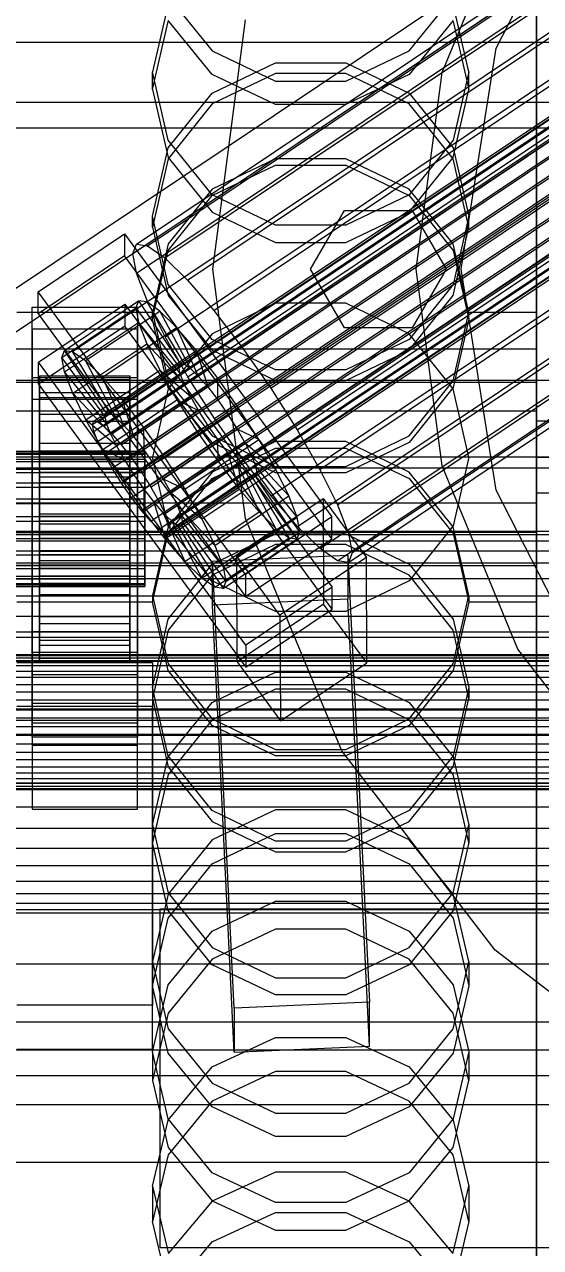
# Model space of a CAD drawing. Header units: millimetres. Extents: x -1970 to 34302, y -65268 to 6837.
# Drawn here: x 132 to 200.5, y -34380 to -34217.5 of the extents above; entities that cross this region are included whole.
import ezdxf

# ---------------------------------------------------------------- set-up
doc = ezdxf.new("R2010")
doc.units = ezdxf.units.MM
for name, color, linetype, lineweight in [('COTAS_O', 1, 'Continuous', 0), ('frontal_briquetadora', 7, 'Continuous', 0), ('frontal_C01', 7, 'Continuous', 0), ('frontal_C02', 7, 'Continuous', 0), ('frontal_mezcladora', 7, 'Continuous', 0), ('frontal_tolva', 7, 'Continuous', 0)]:
    doc.layers.add(name, color=color, linetype=linetype, lineweight=lineweight)
doc.dimstyles.new('R19_100', dxfattribs={"dimtxt": 250, "dimasz": 150, "dimexe": 150, "dimexo": 80, "dimgap": 100, "dimtad": 1, "dimtih": 1, "dimtoh": 1, "dimdsep": 46, "dimcen": 0.09, "dimadec": 0, "dimazin": 0, "dimtfac": 1, "dimtdec": 4, "dimtofl": 0, "dimtmove": 0, "dimatfit": 3, "dimfxl": 1, "dimtolj": 1, "dimtzin": 0, "dimarcsym": 0})

# ---------------------------------------------------------------- blocks, each defined once
blk = doc.blocks.new('*D35')
at = {"layer": 'COTAS_O', "color": 0, "lineweight": -2, "transparency": 16777216}
for p, q in [((-1725, -34320), (-1725, -33550)), ((1725, -34320), (1725, -33550)), ((-1575, -33700), (1575, -33700))]:
    blk.add_line(p, q, dxfattribs=at)
at = {"layer": 'COTAS_O', "color": 0, "transparency": 16777216}
for points in [[(-1575, -33675), (-1575, -33725), (-1725, -33700)], [(1575, -33675), (1575, -33725), (1725, -33700)]]:
    blk.add_solid(points, dxfattribs=at)
at = {"layer": 'Defpoints', "color": 0, "transparency": 16777216}
for p in [(1725, -33700), (-1725, -34400), (1725, -34400)]:
    blk.add_point(p, dxfattribs=at)
blk = doc.blocks.new('*D38')
at = {"layer": 'COTAS_O', "color": 0, "lineweight": -2, "transparency": 16777216}
for p, q in [((-570, -33700), (200, -33700)), ((50, -34750), (50, -33850)), ((-570, -34900), (200, -34900))]:
    blk.add_line(p, q, dxfattribs=at)
at = {"layer": 'COTAS_O', "color": 0, "transparency": 16777216}
for points in [[(25, -33850), (75, -33850), (50, -33700)], [(25, -34750), (75, -34750), (50, -34900)]]:
    blk.add_solid(points, dxfattribs=at)
at = {"layer": 'Defpoints', "color": 0, "transparency": 16777216}
for p in [(-650, -33700), (50, -33700), (-650, -34900)]:
    blk.add_point(p, dxfattribs=at)
blk = doc.blocks.new('*D39')
at = {"layer": 'COTAS_O', "color": 0, "lineweight": -2, "transparency": 16777216}
for p, q in [((-650, -34820), (-650, -34050)), ((650, -34820), (650, -34050)), ((-500, -34200), (500, -34200))]:
    blk.add_line(p, q, dxfattribs=at)
at = {"layer": 'COTAS_O', "color": 0, "transparency": 16777216}
for points in [[(-500, -34175), (-500, -34225), (-650, -34200)], [(500, -34175), (500, -34225), (650, -34200)]]:
    blk.add_solid(points, dxfattribs=at)
at = {"layer": 'Defpoints', "color": 0, "transparency": 16777216}
for p in [(650, -34200), (-650, -34900), (650, -34900)]:
    blk.add_point(p, dxfattribs=at)

msp = doc.modelspace()

# ---------------------------------------------------------------- linework, layer by layer
at = {"layer": 'frontal_briquetadora'}
for p, q in [((200, -34275), (200, -34100)), ((200, -34218.511), (200, -34201.85)), ((200, -34218.531), (200, -34201.878)), ((200, -34220.832), (200, -34206.057)), ((200, -34206.897), (200, -34224.036)), ((200, -34206.92), (200, -34224.051)), ((200, -34209.523), (200, -34224.875)), ((151.08, -34213.765), (156.906, -34220.995)), ((183.094, -34220.995), (188.92, -34213.765)), ((200, -34230.777), (200, -34213.121)), ((200, -34230.795), (200, -34213.146)), ((151.08, -34214.781), (149, -34223.801)), ((191, -34223.801), (188.92, -34214.78)), ((200, -34214.989), (200, -34234.699)), ((200, -34235.317), (200, -34215.602)), ((149, -34226.151), (151.08, -34217.117)), ((156.907, -34224.156), (151.08, -34216.967)), ((188.92, -34216.967), (183.093, -34224.156)), ((188.92, -34217.117), (191, -34226.151)), ((200, -34235.935), (200, -34216.216)), ((200, -34233.313), (200, -34216.919)), ((200, -34220.449), (200, -34217.873)), ((200, -34217.873), (200, -34222.139)), ((200, -34236.554), (200, -34218.511)), ((200, -34236.567), (200, -34218.531)), ((200, -34229.476), (200, -34220.449)), ((156.906, -34220.995), (165.326, -34225.019)), ((174.674, -34225.019), (183.094, -34220.995)), ((200, -34237.688), (200, -34220.832)), ((200, -34222.139), (200, -34232.599)), ((151.08, -34232.849), (149, -34223.801)), ((149, -34226.151), (149, -34223.801)), ((156.906, -34226.61), (165.326, -34222.584)), ((165.327, -34224.011), (156.907, -34228.052)), ((165.326, -34222.584), (174.674, -34222.584)), ((174.673, -34224.011), (165.327, -34224.011)), ((183.093, -34228.052), (174.673, -34224.011)), ((174.674, -34222.584), (183.094, -34226.61)), ((191, -34223.801), (188.92, -34232.849)), ((191, -34226.151), (191, -34223.801)), ((200, -34224.036), (200, -34242.423)), ((200, -34224.051), (200, -34242.431)), ((165.327, -34228.146), (156.907, -34224.156)), ((165.326, -34225.019), (174.674, -34225.019)), ((183.093, -34224.156), (174.673, -34228.146)), ((200, -34224.875), (200, -34242.153)), ((149, -34226.151), (151.08, -34235.184)), ((151.08, -34233.872), (156.906, -34226.61)), ((183.094, -34226.61), (188.92, -34233.872)), ((188.92, -34235.184), (191, -34226.151)), ((156.907, -34228.052), (151.08, -34235.335)), ((174.673, -34228.146), (165.327, -34228.146)), ((188.92, -34235.335), (183.093, -34228.052)), ((200, -34243.579), (200, -34229.476)), ((200, -34233.425), (200, -34230)), ((200, -34249.516), (200, -34230.777)), ((200, -34249.527), (200, -34230.795)), ((156.906, -34240.124), (151.08, -34232.849)), ((188.92, -34232.849), (183.094, -34240.124)), ((200, -34232.599), (200, -34247.659)), ((200, -34251.309), (200, -34233.313)), ((200, -34243.18), (200, -34233.425)), ((149, -34242.945), (151.08, -34233.872)), ((151.08, -34235.335), (149, -34244.416)), ((151.08, -34235.184), (156.907, -34242.429)), ((165.326, -34235.331), (156.906, -34239.371)), ((174.674, -34235.331), (165.326, -34235.331)), ((183.094, -34239.371), (174.674, -34235.331)), ((183.093, -34242.429), (188.92, -34235.184)), ((188.92, -34233.872), (191, -34242.945)), ((191, -34244.416), (188.92, -34235.335)), ((200, -34234.699), (200, -34254.513)), ((200, -34255.133), (200, -34235.317)), ((156.907, -34240.238), (165.327, -34236.188)), ((165.327, -34236.188), (174.673, -34236.188)), ((174.673, -34236.188), (183.093, -34240.238)), ((200, -34255.753), (200, -34235.935)), ((200, -34255.539), (200, -34236.554)), ((200, -34255.545), (200, -34236.567)), ((200, -34255.979), (200, -34237.688)), ((156.906, -34239.371), (151.08, -34246.657)), ((151.08, -34247.536), (156.907, -34240.238)), ((165.326, -34244.169), (156.906, -34240.124)), ((183.094, -34240.124), (174.674, -34244.169)), ((183.093, -34240.238), (188.92, -34247.536)), ((188.92, -34246.657), (183.094, -34239.371)), ((151.08, -34252.035), (149, -34242.945)), ((149, -34244.416), (149, -34242.945)), ((156.907, -34242.429), (165.327, -34246.449)), ((174.673, -34246.449), (183.093, -34242.429)), ((191, -34242.945), (188.92, -34252.036)), ((191, -34244.416), (191, -34242.945)), ((200, -34242.153), (200, -34260.694)), ((200, -34244.812), (200, -34242.235)), ((200, -34242.235), (200, -34246.502)), ((200, -34242.423), (200, -34261.608)), ((200, -34242.431), (200, -34261.61)), ((200, -34257.779), (200, -34243.18)), ((149, -34244.416), (151.08, -34253.497)), ((174.674, -34244.169), (165.326, -34244.169)), ((188.92, -34253.497), (191, -34244.416)), ((200, -34260.611), (200, -34243.579)), ((200, -34253.838), (200, -34244.812)), ((151.08, -34246.657), (149, -34255.753)), ((165.327, -34246.449), (174.673, -34246.449)), ((191, -34255.753), (188.92, -34246.657)), ((200, -34246.502), (200, -34256.961)), ((149, -34256.636), (151.08, -34247.536)), ((188.92, -34247.536), (191, -34256.636)), ((200, -34247.659), (200, -34265.027)), ((200, -34268.879), (200, -34249.516)), ((200, -34268.884), (200, -34249.527)), ((200, -34270.216), (200, -34251.309)), ((156.906, -34259.336), (151.08, -34252.035)), ((188.92, -34252.036), (183.094, -34259.336)), ((151.08, -34253.497), (156.907, -34260.779)), ((165.326, -34254.527), (156.906, -34258.582)), ((174.674, -34254.527), (165.326, -34254.527)), ((183.094, -34258.582), (174.674, -34254.527)), ((183.093, -34260.779), (188.92, -34253.497)), ((200, -34267.941), (200, -34253.838)), ((200, -34254.513), (200, -34274.379)), ((149, -34255.753), (131, -34255.753)), ((149, -34256.636), (149, -34255.753)), ((149, -34255.753), (151.08, -34264.86)), ((188.92, -34264.86), (191, -34255.753)), ((191, -34256.636), (191, -34255.753)), ((200, -34255.753), (191, -34255.753)), ((200, -34275), (200, -34255.133)), ((200, -34275), (200, -34255.545)), ((200, -34275.621), (200, -34255.753)), ((200, -34275), (200, -34255.979)), ((151.08, -34265.737), (149, -34256.636)), ((191, -34256.636), (188.92, -34265.737)), ((200, -34256.961), (200, -34272.021)), ((200, -34275), (200, -34257.779)), ((156.906, -34258.582), (151.08, -34265.888)), ((165.326, -34263.393), (156.906, -34259.336)), ((183.094, -34259.336), (174.674, -34263.393)), ((188.92, -34265.888), (183.094, -34258.582)), ((-160, -34260.611), (200, -34260.611)), ((156.907, -34260.779), (165.327, -34264.821)), ((174.673, -34264.821), (183.093, -34260.779)), ((200, -34277.979), (200, -34260.611)), ((200, -34260.694), (200, -34279.784)), ((200, -34261.61), (200, -34281.116)), ((174.674, -34263.393), (165.326, -34263.393)), ((-160, -34265.027), (200, -34265.027)), ((151.08, -34265.888), (149, -34275)), ((151.08, -34264.86), (156.906, -34272.168)), ((156.907, -34273.035), (151.08, -34265.737)), ((165.327, -34264.821), (174.673, -34264.821)), ((188.92, -34265.737), (183.093, -34273.035)), ((183.094, -34272.168), (188.92, -34264.86)), ((191, -34275), (188.92, -34265.888)), ((200, -34265.027), (200, -34282.059)), ((200, -34284.973), (200, -34267.941)), ((200, -34268.884), (-160, -34268.884)), ((200, -34288.446), (200, -34268.879)), ((200, -34288.435), (200, -34268.884)), ((750, -34270.216), (200, -34270.216)), ((200, -34289.306), (200, -34270.216)), ((156.906, -34272.168), (165.326, -34276.228)), ((174.674, -34276.228), (183.094, -34272.168)), ((200, -34272.021), (200, -34289.389)), ((156.906, -34277.832), (165.326, -34273.772)), ((165.327, -34272.915), (156.907, -34276.965)), ((165.327, -34277.085), (156.907, -34273.035)), ((165.326, -34273.772), (174.674, -34273.772)), ((174.673, -34272.915), (165.327, -34272.915)), ((183.093, -34276.965), (174.673, -34272.915)), ((183.093, -34273.035), (174.673, -34277.085)), ((174.674, -34273.772), (183.094, -34277.832)), ((200, -34274.379), (200, -34294.247)), ((200, -34275), (-160, -34275)), ((149, -34275), (131, -34275)), ((151.08, -34284.112), (149, -34275)), ((191, -34275), (188.92, -34284.112)), ((200, -34275), (191, -34275)), ((750, -34275), (200, -34275)), ((200, -34275), (200, -34294.5)), ((200, -34275), (200, -34294.021)), ((200, -34275), (200, -34292.221)), ((200, -34275), (200, -34294.515)), ((200, -34275), (200, -34294.867)), ((200, -34275), (204, -34275)), ((200, -34295.487), (200, -34275.621)), ((156.907, -34276.965), (151.08, -34284.263)), ((165.326, -34276.228), (174.674, -34276.228)), ((174.673, -34277.085), (165.327, -34277.085)), ((188.92, -34284.263), (183.093, -34276.965)), ((151.08, -34285.14), (156.906, -34277.832)), ((183.094, -34277.832), (188.92, -34285.14)), ((200, -34293.039), (200, -34277.979)), ((750, -34279.784), (200, -34279.784)), ((200, -34279.784), (200, -34298.691)), ((200, -34281.116), (-160, -34281.116)), ((200, -34281.116), (200, -34300.517)), ((200, -34281.121), (200, -34300.538)), ((200, -34282.059), (200, -34296.162)), ((156.906, -34291.418), (151.08, -34284.112)), ((188.92, -34284.112), (183.094, -34291.418)), ((-160, -34284.973), (200, -34284.973)), ((151.08, -34284.263), (149, -34293.364)), ((149, -34294.247), (151.08, -34285.14)), ((156.907, -34289.221), (165.327, -34285.179)), ((165.327, -34285.179), (174.673, -34285.179)), ((174.673, -34285.179), (183.093, -34289.221)), ((191, -34293.364), (188.92, -34284.263)), ((188.92, -34285.14), (191, -34294.247)), ((200, -34302.341), (200, -34284.973)), ((165.326, -34286.607), (156.906, -34290.664)), ((174.674, -34286.607), (165.326, -34286.607)), ((183.094, -34290.664), (174.674, -34286.607)), ((200, -34307.656), (200, -34288.435)), ((200, -34307.682), (200, -34288.446)), ((-160, -34289.389), (200, -34289.389)), ((151.08, -34296.503), (156.907, -34289.221)), ((156.906, -34290.664), (151.08, -34297.965)), ((183.093, -34289.221), (188.92, -34296.503)), ((188.92, -34297.964), (183.094, -34290.664)), ((200, -34307.847), (200, -34289.306)), ((200, -34289.389), (200, -34306.421)), ((165.326, -34295.473), (156.906, -34291.418)), ((183.094, -34291.418), (174.674, -34295.473)), ((200, -34292.221), (200, -34306.82)), ((149, -34293.364), (149, -34294.247)), ((149, -34293.364), (151.08, -34302.464)), ((188.92, -34302.464), (191, -34293.364)), ((191, -34293.364), (191, -34294.247)), ((200, -34303.498), (200, -34293.039)), ((149, -34294.247), (131, -34294.247)), ((151.08, -34303.343), (149, -34294.247)), ((174.674, -34295.473), (165.326, -34295.473)), ((191, -34294.247), (188.92, -34303.343)), ((200, -34294.247), (191, -34294.247)), ((200, -34294.021), (200, -34312.312)), ((200, -34294.247), (200, -34314.065)), ((200, -34294.5), (200, -34313.519)), ((200, -34294.515), (200, -34313.55)), ((200, -34294.867), (200, -34314.683)), ((200, -34315.301), (200, -34295.487)), ((149, -34305.584), (151.08, -34296.503)), ((188.92, -34296.503), (191, -34305.584)), ((200, -34296.162), (200, -34305.188)), ((151.08, -34297.965), (149, -34307.055)), ((191, -34307.055), (188.92, -34297.964)), ((200, -34298.691), (200, -34316.687)), ((200, -34300.517), (200, -34319.289)), ((200, -34300.538), (200, -34319.325)), ((151.08, -34302.464), (156.907, -34309.762)), ((156.906, -34310.629), (151.08, -34303.343)), ((156.907, -34307.571), (165.327, -34303.551)), ((165.327, -34303.551), (174.673, -34303.551)), ((174.673, -34303.551), (183.093, -34307.571)), ((183.093, -34309.762), (188.92, -34302.464)), ((188.92, -34303.343), (183.094, -34310.629)), ((200, -34317.401), (200, -34302.341)), ((200, -34307.765), (200, -34303.498)), ((200, -34305.188), (200, -34307.765)), ((149, -34305.584), (149, -34307.055)), ((151.08, -34314.665), (149, -34305.584)), ((165.326, -34305.831), (156.906, -34309.876)), ((174.674, -34305.831), (165.326, -34305.831)), ((183.094, -34309.876), (174.674, -34305.831)), ((191, -34305.584), (188.92, -34314.665)), ((191, -34305.584), (191, -34307.055)), ((200, -34306.421), (200, -34320.524)), ((200, -34306.82), (200, -34316.575)), ((149, -34307.055), (151.08, -34316.128)), ((151.08, -34314.816), (156.907, -34307.571)), ((183.093, -34307.571), (188.92, -34314.816)), ((188.92, -34316.128), (191, -34307.055)), ((200, -34326.072), (200, -34307.656)), ((200, -34326.113), (200, -34307.682)), ((200, -34325.125), (200, -34307.847)), ((156.906, -34309.876), (151.08, -34317.151)), ((156.907, -34309.762), (165.327, -34313.812)), ((174.673, -34313.812), (183.093, -34309.762)), ((188.92, -34317.151), (183.094, -34309.876)), ((165.326, -34314.669), (156.906, -34310.629)), ((183.094, -34310.629), (174.674, -34314.669)), ((200, -34312.312), (200, -34329.168)), ((149, -34323.849), (151.08, -34314.816)), ((156.907, -34321.948), (151.08, -34314.665)), ((174.674, -34314.669), (165.326, -34314.669)), ((165.327, -34313.812), (174.673, -34313.812)), ((188.92, -34314.665), (183.093, -34321.948)), ((188.92, -34314.816), (191, -34323.849)), ((200, -34313.519), (200, -34331.59)), ((200, -34313.55), (200, -34331.635)), ((200, -34314.065), (200, -34333.784)), ((200, -34314.683), (200, -34334.398)), ((151.08, -34316.128), (156.906, -34323.39)), ((183.094, -34323.39), (188.92, -34316.128)), ((200, -34335.011), (200, -34315.301)), ((200, -34316.575), (200, -34320)), ((200, -34316.687), (200, -34333.081)), ((151.08, -34317.151), (149, -34326.199)), ((191, -34326.199), (188.92, -34317.151)), ((200, -34327.861), (200, -34317.401)), ((200, -34319.289), (200, -34336.971)), ((200, -34319.325), (200, -34337.021)), ((200, -34320.524), (200, -34329.551)), ((165.327, -34321.854), (156.907, -34325.844)), ((165.327, -34325.989), (156.907, -34321.948)), ((174.673, -34321.854), (165.327, -34321.854)), ((183.093, -34325.844), (174.673, -34321.854)), ((183.093, -34321.948), (174.673, -34325.989)), ((149, -34323.849), (149, -34326.199)), ((149, -34323.849), (151.08, -34332.883)), ((156.906, -34323.39), (165.326, -34327.416)), ((174.674, -34327.416), (183.094, -34323.39)), ((188.92, -34332.883), (191, -34323.849)), ((191, -34323.849), (191, -34326.199)), ((151.08, -34335.219), (149, -34326.199)), ((156.907, -34325.844), (151.08, -34333.033)), ((156.906, -34329.005), (165.326, -34324.981)), ((165.326, -34324.981), (174.674, -34324.981)), ((174.673, -34325.989), (165.327, -34325.989)), ((174.674, -34324.981), (183.094, -34329.005)), ((188.92, -34333.033), (183.093, -34325.844)), ((191, -34326.199), (188.92, -34335.22)), ((200, -34340.477), (200, -34325.125)), ((200, -34343.231), (200, -34326.072)), ((200, -34343.286), (200, -34326.113)), ((165.326, -34327.416), (174.674, -34327.416)), ((200, -34332.127), (200, -34327.861)), ((151.08, -34336.235), (156.906, -34329.005)), ((183.094, -34329.005), (188.92, -34336.235)), ((200, -34329.168), (200, -34343.943)), ((200, -34329.551), (200, -34332.127)), ((151.08, -34332.883), (156.907, -34340.127)), ((183.093, -34340.127), (188.92, -34332.883)), ((200, -34331.59), (200, -34348.267)), ((200, -34331.635), (200, -34348.326)), ((151.08, -34333.033), (149, -34341.997)), ((156.907, -34337.96), (165.327, -34333.996)), ((165.327, -34333.996), (174.673, -34333.996)), ((174.673, -34333.996), (183.093, -34337.96)), ((191, -34341.997), (188.92, -34333.033)), ((200, -34333.081), (200, -34347.243)), ((200, -34333.784), (200, -34353.351)), ((200, -34334.398), (200, -34353.959)), ((156.906, -34342.432), (151.08, -34335.219)), ((188.92, -34335.22), (183.094, -34342.432)), ((200, -34354.568), (200, -34335.011)), ((149, -34345.219), (151.08, -34336.235)), ((165.326, -34337.684), (156.906, -34341.688)), ((174.674, -34337.684), (165.326, -34337.684)), ((183.094, -34341.688), (174.674, -34337.684)), ((188.92, -34336.235), (191, -34345.219)), ((200, -34336.971), (200, -34353.127)), ((200, -34337.021), (200, -34353.19)), ((151.08, -34345.102), (156.907, -34337.96)), ((183.093, -34337.96), (188.92, -34345.102)), ((156.907, -34340.127), (165.327, -34344.148)), ((174.673, -34344.148), (183.093, -34340.127)), ((200, -34353.313), (200, -34340.477)), ((149, -34341.997), (149, -34345.219)), ((149, -34341.997), (151.08, -34350.961)), ((156.906, -34341.688), (151.08, -34348.879)), ((165.326, -34346.427), (156.906, -34342.432)), ((183.094, -34342.432), (174.674, -34346.427)), ((188.92, -34348.879), (183.094, -34341.688)), ((188.92, -34350.961), (191, -34341.997)), ((191, -34341.997), (191, -34345.219)), ((165.327, -34344.148), (174.673, -34344.148)), ((200, -34358.71), (200, -34343.231)), ((200, -34358.777), (200, -34343.286)), ((200, -34343.943), (200, -34356.068)), ((149, -34354.009), (151.08, -34345.102)), ((151.08, -34354.166), (149, -34345.219)), ((188.92, -34345.102), (191, -34354.009)), ((191, -34345.219), (188.92, -34354.166)), ((174.674, -34346.427), (165.326, -34346.427)), ((200, -34347.243), (200, -34358.629)), ((151.08, -34348.879), (149, -34357.809)), ((191, -34357.809), (188.92, -34348.879)), ((200, -34348.267), (200, -34363.141)), ((200, -34348.326), (200, -34363.212)), ((151.08, -34350.961), (156.907, -34358.15)), ((156.907, -34356.004), (165.327, -34352.087)), ((165.327, -34352.087), (174.673, -34352.087)), ((174.673, -34352.087), (183.093, -34356.004)), ((183.093, -34358.15), (188.92, -34350.961)), ((149, -34354.009), (149, -34357.809)), ((151.08, -34362.915), (149, -34354.009)), ((191, -34354.009), (188.92, -34362.915)), ((191, -34354.009), (191, -34357.809)), ((200, -34353.127), (200, -34367.36)), ((200, -34353.19), (200, -34367.434)), ((200, -34363.139), (200, -34353.313)), ((200, -34353.351), (200, -34372.717)), ((200, -34353.959), (200, -34373.318)), ((156.906, -34361.311), (151.08, -34354.166)), ((188.92, -34354.166), (183.094, -34361.311)), ((200, -34373.92), (200, -34354.568)), ((151.08, -34363.062), (156.907, -34356.004)), ((165.326, -34356.608), (156.906, -34360.574)), ((174.674, -34356.608), (165.326, -34356.608)), ((183.094, -34360.574), (174.674, -34356.608)), ((183.093, -34356.004), (188.92, -34363.062)), ((200, -34356.068), (200, -34365.078)), ((149, -34357.809), (151.08, -34366.693)), ((156.907, -34358.15), (165.327, -34362.14)), ((174.673, -34362.14), (183.093, -34358.15)), ((188.92, -34366.693), (191, -34357.809)), ((200, -34358.629), (200, -34366.801)), ((200, -34372.127), (200, -34358.71)), ((200, -34372.205), (200, -34358.777)), ((156.906, -34360.574), (151.08, -34367.693)), ((188.92, -34367.692), (183.094, -34360.574)), ((165.326, -34365.266), (156.906, -34361.311)), ((165.327, -34362.14), (174.673, -34362.14)), ((183.094, -34361.311), (174.674, -34365.266)), ((149, -34371.863), (151.08, -34363.062)), ((156.907, -34370.057), (151.08, -34362.915)), ((188.92, -34362.915), (183.093, -34370.057)), ((188.92, -34363.062), (191, -34371.863)), ((200, -34369.578), (200, -34363.139)), ((200, -34363.141), (200, -34375.844)), ((200, -34363.212), (200, -34375.925)), ((174.674, -34365.266), (165.326, -34365.266)), ((200, -34365.078), (200, -34370.627)), ((151.08, -34366.693), (156.906, -34373.784)), ((183.094, -34373.784), (188.92, -34366.693)), ((200, -34366.801), (200, -34371.445)), ((151.08, -34367.693), (149, -34376.522)), ((191, -34376.522), (188.92, -34367.692)), ((200, -34367.36), (200, -34379.318)), ((200, -34367.434), (200, -34379.401)), ((165.327, -34369.992), (156.907, -34373.853)), ((165.327, -34374.021), (156.907, -34370.057)), ((174.673, -34369.992), (165.327, -34369.992)), ((183.093, -34373.853), (174.673, -34369.992)), ((183.093, -34370.057), (174.673, -34374.021)), ((200, -34372.383), (200, -34369.578)), ((149, -34371.863), (149, -34376.522)), ((149, -34371.863), (151.08, -34380.664)), ((188.92, -34380.664), (191, -34371.863)), ((191, -34371.863), (191, -34376.522)), ((200, -34370.627), (200, -34372.5)), ((200, -34371.445), (200, -34372.383)), ((200, -34383.153), (200, -34372.127)), ((200, -34383.24), (200, -34372.205)), ((200, -34372.717), (200, -34391.832)), ((200, -34373.318), (200, -34392.425)), ((156.907, -34373.853), (151.08, -34380.809)), ((156.906, -34373.784), (165.326, -34377.708)), ((174.673, -34374.021), (165.327, -34374.021)), ((174.674, -34377.708), (183.094, -34373.784)), ((188.92, -34380.809), (183.093, -34373.853)), ((200, -34393.018), (200, -34373.92)), ((151.08, -34385.296), (149, -34376.522)), ((156.906, -34379.254), (165.326, -34375.335)), ((165.326, -34375.335), (174.674, -34375.335)), ((174.674, -34375.335), (183.094, -34379.254)), ((191, -34376.522), (188.92, -34385.296)), ((200, -34375.844), (200, -34386.064)), ((200, -34375.925), (200, -34386.153)), ((165.326, -34377.708), (174.674, -34377.708)), ((151.08, -34386.283), (156.906, -34379.254)), ((183.094, -34379.254), (188.92, -34386.283)), ((200, -34379.318), (200, -34388.707)), ((200, -34379.401), (200, -34388.798))]:
    msp.add_line(p, q, dxfattribs=at)
at = {"layer": 'frontal_C01'}
for p, q in [((425, -34219.883), (-425, -34219.883)), ((-450, -34227.809), (450, -34227.809)), ((-425, -34231.251), (425, -34231.251)), ((-311.15, -34284.83), (311.15, -34284.83)), ((-311.15, -34285.272), (311.15, -34285.272)), ((-311.15, -34286.115), (311.15, -34286.115)), ((-311.15, -34287.412), (311.15, -34287.412)), ((-311.15, -34289.04), (311.15, -34289.04)), ((-311.15, -34291.103), (311.15, -34291.103)), ((-311.15, -34293.405), (311.15, -34293.405)), ((-311.15, -34296.094), (311.15, -34296.094)), ((-311.15, -34298.913), (311.15, -34298.913)), ((-440, -34301.196), (440, -34301.196)), ((-440, -34301.353), (440, -34301.353)), ((-440, -34301.652), (440, -34301.652)), ((311.15, -34302.045), (-311.15, -34302.045)), ((-440, -34302.111), (440, -34302.111)), ((-440, -34302.688), (440, -34302.688)), ((-440, -34303.419), (440, -34303.419)), ((-440, -34304.235), (440, -34304.235)), ((-440, -34305.188), (440, -34305.188)), ((-311.15, -34305.189), (311.15, -34305.189)), ((-440, -34306.186), (440, -34306.186)), ((440, -34307.296), (-440, -34307.296)), ((-440, -34308.41), (440, -34308.41)), ((-311.15, -34308.55), (311.15, -34308.55)), ((-440, -34309.601), (440, -34309.601)), ((-440, -34310.754), (440, -34310.754)), ((-311.15, -34311.805), (311.15, -34311.805)), ((-440, -34311.945), (440, -34311.945)), ((-440, -34313.059), (440, -34313.059)), ((-440, -34314.169), (440, -34314.169)), ((-440, -34315.168), (440, -34315.168)), ((-440, -34316.121), (440, -34316.121)), ((-311.15, -34315.166), (311.15, -34315.166)), ((-440, -34316.936), (440, -34316.936)), ((-440, -34317.668), (440, -34317.668)), ((-440, -34318.244), (440, -34318.244)), ((-311.15, -34318.31), (311.15, -34318.31)), ((-440, -34318.704), (440, -34318.704)), ((-440, -34319.002), (440, -34319.002)), ((-440, -34319.159), (440, -34319.159)), ((-311.15, -34321.442), (311.15, -34321.442)), ((-311.15, -34324.261), (311.15, -34324.261)), ((-311.15, -34326.951), (311.15, -34326.951)), ((-311.15, -34329.252), (311.15, -34329.252)), ((-311.15, -34331.316), (311.15, -34331.316)), ((-311.15, -34332.943), (311.15, -34332.943)), ((-311.15, -34334.241), (311.15, -34334.241)), ((-311.15, -34335.083), (311.15, -34335.083)), ((-311.15, -34335.526), (311.15, -34335.526))]:
    msp.add_line(p, q, dxfattribs=at)
at = {"layer": 'frontal_C02'}
for p, q in [((146.872, -34246.69), (331.181, -34123.206)), ((146.383, -34247.934), (330.692, -34124.45)), ((148.32, -34246.887), (332.629, -34123.403)), ((150.629, -34248.511), (334.938, -34125.027)), ((141.045, -34270.657), (354.844, -34127.415)), ((141.218, -34270.216), (355.017, -34126.974)), ((141.731, -34270.286), (355.53, -34127.044)), ((142.549, -34270.861), (356.348, -34127.62)), ((146.887, -34250.533), (331.197, -34127.049)), ((153.641, -34251.451), (337.95, -34127.967)), ((141.224, -34271.577), (355.022, -34128.336)), ((141.742, -34272.916), (355.541, -34129.675)), ((143.617, -34271.903), (357.415, -34128.661)), ((142.565, -34274.581), (356.363, -34131.34)), ((144.861, -34273.34), (358.659, -34130.099)), ((148.35, -34254.31), (332.659, -34130.826)), ((359.995, -34131.833), (146.196, -34275.075)), ((157.152, -34255.507), (341.461, -34132.023)), ((143.635, -34276.459), (357.434, -34133.217)), ((147.533, -34276.989), (361.332, -34133.747)), ((144.881, -34278.422), (358.68, -34135.18)), ((148.779, -34278.952), (362.578, -34135.71)), ((150.672, -34259.009), (334.981, -34135.525)), ((146.218, -34280.336), (360.017, -34137.094)), ((149.85, -34280.829), (363.648, -34137.588)), ((345.231, -34136.919), (160.922, -34260.403)), ((147.554, -34282.07), (361.352, -34138.829)), ((150.672, -34282.494), (364.471, -34139.253)), ((148.798, -34283.508), (362.596, -34140.266)), ((151.191, -34283.833), (364.989, -34140.591)), ((153.694, -34264.309), (338.003, -34140.825)), ((149.865, -34284.549), (363.664, -34141.308)), ((150.683, -34285.125), (364.482, -34141.883)), ((151.196, -34285.194), (364.995, -34141.953)), ((151.369, -34284.754), (365.168, -34141.512)), ((164.693, -34265.805), (349.002, -34142.321)), ((157.211, -34269.848), (341.52, -34146.364)), ((168.21, -34271.344), (352.519, -34147.86)), ((160.982, -34275.25), (345.291, -34151.766)), ((171.232, -34276.644), (355.541, -34153.16)), ((164.752, -34280.146), (349.061, -34156.662)), ((173.554, -34281.342), (357.863, -34157.859)), ((168.263, -34284.202), (352.572, -34160.718)), ((175.016, -34285.12), (359.326, -34161.636)), ((171.275, -34287.142), (355.584, -34163.658)), ((173.584, -34288.766), (357.893, -34165.282)), ((175.032, -34288.963), (359.341, -34165.479)), ((175.521, -34287.719), (359.83, -34164.235)), ((228.298, -34187.295), (130, -34253.153)), ((130, -34258.894), (228.298, -34193.036)), ((133.809, -34253.006), (145.277, -34245.322)), ((145.277, -34245.322), (145.289, -34248.245)), ((145.277, -34245.322), (172.809, -34282.915)), ((146.383, -34247.934), (146.872, -34246.69)), ((146.872, -34246.69), (148.32, -34246.887)), ((145.289, -34248.245), (133.821, -34255.928)), ((172.821, -34285.838), (145.289, -34248.245)), ((146.887, -34250.533), (146.383, -34247.934)), ((148.32, -34246.887), (150.629, -34248.511)), ((150.629, -34248.511), (153.641, -34251.451)), ((148.35, -34254.31), (146.887, -34250.533)), ((153.641, -34251.451), (157.152, -34255.507)), ((133.821, -34255.928), (133.809, -34253.006)), ((161.341, -34290.598), (133.809, -34253.006)), ((133.847, -34262.358), (145.315, -34254.675)), ((137.313, -34260.797), (147.143, -34254.211)), ((138.396, -34260.944), (148.226, -34254.358)), ((145.315, -34254.675), (145.327, -34257.597)), ((145.315, -34254.675), (172.847, -34292.267)), ((147.143, -34254.211), (146.777, -34255.141)), ((148.226, -34254.358), (147.143, -34254.211)), ((147.143, -34254.211), (152.686, -34262.532)), ((149.953, -34255.573), (148.226, -34254.358)), ((148.226, -34254.358), (153.199, -34262.602)), ((150.672, -34259.009), (148.35, -34254.31)), ((133, -34257.975), (133, -34255.052)), ((133, -34255.052), (147, -34255.052)), ((133, -34300.956), (133, -34255.052)), ((133.821, -34255.928), (161.353, -34293.521)), ((136.948, -34261.727), (146.777, -34255.141)), ((140.123, -34262.159), (149.953, -34255.573)), ((146.777, -34255.141), (152.513, -34262.973)), ((146.777, -34255.141), (147.155, -34257.085)), ((147, -34255.052), (147, -34257.975)), ((147, -34255.052), (147, -34300.956)), ((152.207, -34257.772), (149.953, -34255.573)), ((149.953, -34255.573), (154.017, -34263.178)), ((157.152, -34255.507), (160.922, -34260.403)), ((147, -34257.975), (133, -34257.975)), ((133, -34257.975), (133, -34303.879)), ((145.327, -34257.597), (133.859, -34265.281)), ((137.325, -34263.671), (147.155, -34257.085)), ((142.377, -34264.358), (152.207, -34257.772)), ((172.859, -34295.19), (145.327, -34257.597)), ((147, -34303.879), (147, -34257.975)), ((147.155, -34257.085), (152.692, -34263.894)), ((147.155, -34257.085), (148.249, -34259.911)), ((154.833, -34260.807), (152.207, -34257.772)), ((152.207, -34257.772), (155.085, -34264.219)), ((153.694, -34264.309), (150.672, -34259.009)), ((136.948, -34261.727), (137.313, -34260.797)), ((142.856, -34269.118), (137.313, -34260.797)), ((137.313, -34260.797), (138.396, -34260.944)), ((143.369, -34269.188), (138.396, -34260.944)), ((138.396, -34260.944), (140.123, -34262.159)), ((138.419, -34266.497), (148.249, -34259.911)), ((145.003, -34267.392), (154.833, -34260.807)), ((148.249, -34259.911), (153.21, -34265.233)), ((148.249, -34259.911), (149.985, -34263.426)), ((157.653, -34264.469), (154.833, -34260.807)), ((154.833, -34260.807), (156.329, -34265.657)), ((160.922, -34260.403), (164.693, -34265.805)), ((133.859, -34265.281), (133.847, -34262.358)), ((161.379, -34299.951), (133.847, -34262.358)), ((142.683, -34269.559), (136.948, -34261.727)), ((137.325, -34263.671), (136.948, -34261.727)), ((144.188, -34269.763), (140.123, -34262.159)), ((140.123, -34262.159), (142.377, -34264.358)), ((152.513, -34262.973), (142.683, -34269.559)), ((152.686, -34262.532), (142.856, -34269.118)), ((153.199, -34262.602), (143.369, -34269.188)), ((152.513, -34262.973), (152.686, -34262.532)), ((152.692, -34263.894), (152.513, -34262.973)), ((152.686, -34262.532), (153.199, -34262.602)), ((153.199, -34262.602), (154.017, -34263.178)), ((133, -34267.327), (133, -34264.405)), ((133, -34264.405), (147, -34264.405)), ((133, -34310.309), (133, -34264.405)), ((134, -34274.191), (134, -34264.197)), ((134, -34264.197), (134, -34264.673)), ((134, -34264.197), (146, -34264.197)), ((134, -34265.015), (134, -34264.197)), ((134, -34274.416), (134, -34264.673)), ((134, -34264.673), (134, -34266.41)), ((134, -34264.673), (146, -34264.673)), ((142.862, -34270.48), (137.325, -34263.671)), ((138.419, -34266.497), (137.325, -34263.671)), ((140.156, -34270.012), (149.985, -34263.426)), ((145.255, -34270.805), (142.377, -34264.358)), ((142.377, -34264.358), (145.003, -34267.392)), ((152.692, -34263.894), (142.862, -34270.48)), ((154.017, -34263.178), (144.188, -34269.763)), ((155.085, -34264.219), (145.255, -34270.805)), ((146, -34264.673), (146, -34264.197)), ((146, -34264.197), (146, -34274.191)), ((146, -34264.197), (146, -34265.015)), ((146, -34266.41), (146, -34264.673)), ((146, -34264.673), (146, -34274.416)), ((147, -34264.405), (147, -34267.327)), ((147, -34264.405), (147, -34310.309)), ((157.653, -34264.469), (147.823, -34271.055)), ((149.985, -34263.426), (154.033, -34266.898)), ((149.985, -34263.426), (152.246, -34267.391)), ((153.21, -34265.233), (152.692, -34263.894)), ((157.211, -34269.848), (153.694, -34264.309)), ((154.017, -34263.178), (155.085, -34264.219)), ((155.085, -34264.219), (156.329, -34265.657)), ((157.665, -34267.391), (157.653, -34264.469)), ((160.474, -34268.509), (157.653, -34264.469)), ((-450, -34264.768), (450, -34264.768)), ((133.859, -34265.281), (161.391, -34302.874)), ((134, -34274.578), (134, -34265.015)), ((134, -34265.015), (146, -34265.015)), ((134, -34267.071), (134, -34265.015)), ((153.21, -34265.233), (143.38, -34271.818)), ((146, -34265.015), (146, -34274.578)), ((146, -34265.015), (146, -34267.071)), ((156.329, -34265.657), (146.499, -34272.242)), ((154.033, -34266.898), (153.21, -34265.233)), ((156.329, -34265.657), (157.665, -34267.391)), ((164.693, -34265.805), (168.21, -34271.344)), ((147, -34267.327), (133, -34267.327)), ((133, -34267.327), (133, -34313.232)), ((134, -34275.239), (134, -34266.41)), ((134, -34266.41), (134, -34269.291)), ((134, -34266.41), (146, -34266.41)), ((134, -34275.553), (134, -34267.071)), ((134, -34267.071), (146, -34267.071)), ((134, -34270.226), (134, -34267.071)), ((143.38, -34271.818), (138.419, -34266.497)), ((140.156, -34270.012), (138.419, -34266.497)), ((142.416, -34273.976), (152.246, -34267.391)), ((154.033, -34266.898), (144.203, -34273.483)), ((146.499, -34272.242), (145.003, -34267.392)), ((145.003, -34267.392), (147.823, -34271.055)), ((146, -34269.291), (146, -34266.41)), ((146, -34266.41), (146, -34275.239)), ((146, -34267.071), (146, -34275.553)), ((146, -34267.071), (146, -34270.226)), ((147, -34313.232), (147, -34267.327)), ((147.835, -34273.977), (157.665, -34267.391)), ((152.246, -34267.391), (155.103, -34268.775)), ((152.246, -34267.391), (154.877, -34271.534)), ((155.103, -34268.775), (154.033, -34266.898)), ((157.665, -34267.391), (159.001, -34269.305)), ((134, -34276.604), (134, -34269.291)), ((134, -34269.291), (134, -34273.119)), ((134, -34269.291), (146, -34269.291)), ((142.856, -34269.118), (142.683, -34269.559)), ((142.683, -34269.559), (142.862, -34270.48)), ((143.369, -34269.188), (142.856, -34269.118)), ((144.188, -34269.763), (143.369, -34269.188)), ((155.103, -34268.775), (145.274, -34275.361)), ((146, -34273.119), (146, -34269.291)), ((146, -34269.291), (146, -34276.604)), ((159.001, -34269.305), (149.171, -34275.891)), ((150.644, -34275.095), (160.474, -34268.509)), ((156.35, -34270.738), (155.103, -34268.775)), ((160.474, -34268.509), (159.001, -34269.305)), ((159.001, -34269.305), (160.247, -34271.268)), ((163.105, -34272.653), (160.474, -34268.509)), ((134, -34277.047), (134, -34270.226)), ((134, -34270.226), (146, -34270.226)), ((134, -34274.264), (134, -34270.226)), ((144.203, -34273.483), (140.156, -34270.012)), ((142.416, -34273.976), (140.156, -34270.012)), ((141.045, -34270.657), (141.218, -34270.216)), ((141.224, -34271.577), (141.045, -34270.657)), ((141.218, -34270.216), (141.731, -34270.286)), ((141.731, -34270.286), (142.549, -34270.861)), ((142.549, -34270.861), (143.617, -34271.903)), ((142.862, -34270.48), (143.38, -34271.818)), ((145.255, -34270.805), (144.188, -34269.763)), ((146.499, -34272.242), (145.255, -34270.805)), ((146, -34270.226), (146, -34277.047)), ((146, -34270.226), (146, -34274.264)), ((156.35, -34270.738), (146.52, -34277.324)), ((147.823, -34271.055), (147.835, -34273.977)), ((147.823, -34271.055), (150.644, -34275.095)), ((154.877, -34271.534), (156.35, -34270.738)), ((157.686, -34272.652), (156.35, -34270.738)), ((160.982, -34275.25), (157.211, -34269.848)), ((141.742, -34272.916), (141.224, -34271.577)), ((143.38, -34271.818), (144.203, -34273.483)), ((143.617, -34271.903), (144.861, -34273.34)), ((145.047, -34278.12), (154.877, -34271.534)), ((147.835, -34273.977), (146.499, -34272.242)), ((157.686, -34272.652), (147.856, -34279.238)), ((160.247, -34271.268), (150.417, -34277.854)), ((153.275, -34279.239), (163.105, -34272.653)), ((154.877, -34271.534), (157.698, -34275.575)), ((157.698, -34275.575), (157.686, -34272.652)), ((159.022, -34274.387), (157.686, -34272.652)), ((163.105, -34272.653), (160.247, -34271.268)), ((160.247, -34271.268), (161.318, -34273.146)), ((165.365, -34276.617), (163.105, -34272.653)), ((168.21, -34271.344), (171.232, -34276.644)), ((-148, -34274.191), (148, -34274.191)), ((-148, -34274.416), (148, -34274.416)), ((134, -34278.417), (134, -34273.119)), ((134, -34273.119), (134, -34277.632)), ((134, -34273.119), (146, -34273.119)), ((134, -34274.416), (134, -34274.191)), ((146, -34274.191), (134, -34274.191)), ((134, -34274.191), (134, -34274.578)), ((134, -34278.959), (134, -34274.264)), ((134, -34274.264), (146, -34274.264)), ((134, -34278.909), (134, -34274.264)), ((134, -34275.239), (134, -34274.416)), ((146, -34274.416), (134, -34274.416)), ((142.565, -34274.581), (141.742, -34272.916)), ((145.274, -34275.361), (142.416, -34273.976)), ((145.047, -34278.12), (142.416, -34273.976)), ((144.203, -34273.483), (145.274, -34275.361)), ((144.861, -34273.34), (146.196, -34275.075)), ((146, -34277.632), (146, -34273.119)), ((146, -34273.119), (146, -34278.417)), ((146, -34274.191), (146, -34274.416)), ((146, -34274.578), (146, -34274.191)), ((146, -34274.264), (146, -34278.959)), ((146, -34274.264), (146, -34278.909)), ((146, -34274.416), (146, -34275.239)), ((149.171, -34275.891), (147.835, -34273.977)), ((148, -34274.416), (148, -34274.191)), ((148, -34274.191), (148, -34274.578)), ((148, -34275.239), (148, -34274.416)), ((159.022, -34274.387), (149.192, -34280.973)), ((161.318, -34273.146), (151.488, -34279.732)), ((160.518, -34279.237), (159.022, -34274.387)), ((160.266, -34275.824), (159.022, -34274.387)), ((165.365, -34276.617), (161.318, -34273.146)), ((161.318, -34273.146), (162.14, -34274.811)), ((-148, -34274.578), (148, -34274.578)), ((-148, -34275.239), (148, -34275.239)), ((-148, -34275.553), (148, -34275.553)), ((146, -34274.578), (134, -34274.578)), ((134, -34274.578), (134, -34275.553)), ((134, -34276.604), (134, -34275.239)), ((146, -34275.239), (134, -34275.239)), ((146, -34275.553), (134, -34275.553)), ((134, -34275.553), (134, -34277.047)), ((143.635, -34276.459), (142.565, -34274.581)), ((145.274, -34275.361), (146.52, -34277.324)), ((146, -34275.553), (146, -34274.578)), ((146, -34275.239), (146, -34276.604)), ((146, -34277.047), (146, -34275.553)), ((146.196, -34275.075), (147.533, -34276.989)), ((147.868, -34282.161), (157.698, -34275.575)), ((148, -34274.578), (148, -34275.553)), ((148, -34276.604), (148, -34275.239)), ((148, -34275.553), (148, -34277.047)), ((149.171, -34275.891), (150.644, -34275.095)), ((150.417, -34277.854), (149.171, -34275.891)), ((160.266, -34275.824), (150.436, -34282.41)), ((150.644, -34275.095), (153.275, -34279.239)), ((162.14, -34274.811), (152.311, -34281.397)), ((157.698, -34275.575), (160.518, -34279.237)), ((163.144, -34282.271), (160.266, -34275.824)), ((161.333, -34276.866), (160.266, -34275.824)), ((164.752, -34280.146), (160.982, -34275.25)), ((167.102, -34280.132), (162.14, -34274.811)), ((162.14, -34274.811), (162.659, -34276.149)), ((450, -34276.459), (-450, -34276.459)), ((-148, -34276.604), (148, -34276.604)), ((-148, -34277.047), (148, -34277.047)), ((134, -34278.417), (134, -34276.604)), ((146, -34276.604), (134, -34276.604)), ((146, -34277.047), (134, -34277.047)), ((134, -34277.047), (134, -34278.959)), ((134, -34277.632), (134, -34280.555)), ((146, -34277.632), (134, -34277.632)), ((134, -34277.632), (134, -34282.525)), ((144.881, -34278.422), (143.635, -34276.459)), ((146.52, -34277.324), (145.047, -34278.12)), ((146, -34276.604), (146, -34278.417)), ((146, -34278.959), (146, -34277.047)), ((146, -34280.555), (146, -34277.632)), ((146, -34282.525), (146, -34277.632)), ((146.52, -34277.324), (147.856, -34279.238)), ((147.533, -34276.989), (148.779, -34278.952)), ((148, -34278.417), (148, -34276.604)), ((148, -34277.047), (148, -34278.959)), ((161.333, -34276.866), (151.503, -34283.452)), ((162.151, -34277.441), (152.321, -34284.027)), ((162.659, -34276.149), (152.829, -34282.735)), ((162.664, -34277.511), (152.835, -34284.097)), ((162.837, -34277.07), (153.008, -34283.656)), ((155.535, -34283.203), (165.365, -34276.617)), ((165.397, -34284.47), (161.333, -34276.866)), ((162.151, -34277.441), (161.333, -34276.866)), ((167.125, -34285.685), (162.151, -34277.441)), ((162.664, -34277.511), (162.151, -34277.441)), ((168.196, -34282.958), (162.659, -34276.149)), ((162.659, -34276.149), (162.837, -34277.07)), ((162.837, -34277.07), (162.664, -34277.511)), ((168.208, -34285.832), (162.664, -34277.511)), ((168.573, -34284.902), (162.837, -34277.07)), ((167.102, -34280.132), (165.365, -34276.617)), ((171.232, -34276.644), (173.554, -34281.342)), ((-148, -34278.417), (148, -34278.417)), ((-148, -34278.959), (148, -34278.959)), ((134, -34280.555), (134, -34278.417)), ((146, -34278.417), (134, -34278.417)), ((134, -34281.16), (134, -34278.909)), ((134, -34278.909), (146, -34278.909)), ((134, -34283.846), (134, -34278.909)), ((146, -34278.959), (134, -34278.959)), ((134, -34278.959), (134, -34281.16)), ((146.218, -34280.336), (144.881, -34278.422)), ((147.868, -34282.161), (145.047, -34278.12)), ((146, -34278.417), (146, -34280.555)), ((146, -34278.909), (146, -34281.16)), ((146, -34278.909), (146, -34283.846)), ((146, -34281.16), (146, -34278.959)), ((147.856, -34279.238), (147.868, -34282.161)), ((147.856, -34279.238), (149.192, -34280.973)), ((148, -34280.555), (148, -34278.417)), ((148, -34278.959), (148, -34281.16)), ((148.779, -34278.952), (149.85, -34280.829)), ((151.488, -34279.732), (150.417, -34277.854)), ((150.417, -34277.854), (153.275, -34279.239)), ((150.688, -34285.823), (160.518, -34279.237)), ((153.275, -34279.239), (155.535, -34283.203)), ((160.518, -34279.237), (163.144, -34282.271)), ((148, -34280.555), (-148, -34280.555)), ((134, -34280.555), (146, -34280.555)), ((134, -34282.872), (134, -34280.555)), ((146, -34280.555), (146, -34282.872)), ((147.554, -34282.07), (146.218, -34280.336)), ((148, -34282.872), (148, -34280.555)), ((149.85, -34280.829), (150.672, -34282.494)), ((152.311, -34281.397), (151.488, -34279.732)), ((151.488, -34279.732), (155.535, -34283.203)), ((157.272, -34286.718), (167.102, -34280.132)), ((160.19, -34288.155), (171.658, -34280.472)), ((168.263, -34284.202), (164.752, -34280.146)), ((168.196, -34282.958), (167.102, -34280.132)), ((171.658, -34280.472), (171.715, -34294.501)), ((171.658, -34280.472), (177.394, -34288.304)), ((-148, -34281.16), (148, -34281.16)), ((146, -34281.16), (134, -34281.16)), ((134, -34281.16), (134, -34283.499)), ((134, -34282.872), (134, -34282.525)), ((134, -34282.525), (134, -34287.462)), ((134, -34282.525), (146, -34282.525)), ((146, -34283.499), (146, -34281.16)), ((146, -34287.462), (146, -34282.525)), ((146, -34282.525), (146, -34282.872)), ((148.798, -34283.508), (147.554, -34282.07)), ((150.688, -34285.823), (147.868, -34282.161)), ((148, -34281.16), (148, -34283.499)), ((149.192, -34280.973), (150.688, -34285.823)), ((149.192, -34280.973), (150.436, -34282.41)), ((150.436, -34282.41), (153.314, -34288.857)), ((150.436, -34282.41), (151.503, -34283.452)), ((150.672, -34282.494), (151.191, -34283.833)), ((152.829, -34282.735), (152.311, -34281.397)), ((152.311, -34281.397), (157.272, -34286.718)), ((153.314, -34288.857), (163.144, -34282.271)), ((163.144, -34282.271), (165.397, -34284.47)), ((173.554, -34281.342), (175.016, -34285.12)), ((-148, -34282.872), (148, -34282.872)), ((-148, -34283.499), (148, -34283.499)), ((134, -34285.211), (134, -34282.872)), ((146, -34282.872), (134, -34282.872)), ((134, -34283.499), (134, -34283.846)), ((146, -34283.499), (134, -34283.499)), ((134, -34283.499), (134, -34285.816)), ((134, -34283.846), (146, -34283.846)), ((134, -34288.739), (134, -34283.846)), ((146, -34282.872), (146, -34285.211)), ((146, -34283.846), (146, -34283.499)), ((146, -34285.816), (146, -34283.499)), ((146, -34283.846), (146, -34288.739)), ((148, -34285.211), (148, -34282.872)), ((148, -34283.499), (148, -34285.816)), ((149.865, -34284.549), (148.798, -34283.508)), ((151.191, -34283.833), (151.369, -34284.754)), ((151.503, -34283.452), (155.567, -34291.056)), ((151.503, -34283.452), (152.321, -34284.027)), ((152.321, -34284.027), (157.295, -34292.271)), ((152.321, -34284.027), (152.835, -34284.097)), ((153.008, -34283.656), (152.829, -34282.735)), ((152.829, -34282.735), (158.366, -34289.544)), ((152.835, -34284.097), (153.008, -34283.656)), ((152.835, -34284.097), (158.378, -34292.418)), ((153.008, -34283.656), (158.743, -34291.488)), ((155.535, -34283.203), (157.272, -34286.718)), ((158.366, -34289.544), (168.196, -34282.958)), ((172.809, -34282.915), (161.341, -34290.598)), ((168.573, -34284.902), (168.196, -34282.958)), ((171.275, -34287.142), (168.263, -34284.202)), ((172.821, -34285.838), (172.809, -34282.915)), ((-148, -34285.211), (148, -34285.211)), ((-148, -34285.816), (148, -34285.816)), ((134, -34287.412), (134, -34285.211)), ((134, -34285.211), (134, -34287.462)), ((146, -34285.211), (134, -34285.211)), ((134, -34285.816), (134, -34288.739)), ((146, -34285.816), (134, -34285.816)), ((134, -34285.816), (134, -34287.954)), ((146, -34287.462), (146, -34285.211)), ((146, -34285.211), (146, -34287.412)), ((146, -34288.739), (146, -34285.816)), ((146, -34287.954), (146, -34285.816)), ((148, -34287.412), (148, -34285.211)), ((148, -34285.816), (148, -34287.954)), ((150.683, -34285.125), (149.865, -34284.549)), ((151.196, -34285.194), (150.683, -34285.125)), ((153.314, -34288.857), (150.688, -34285.823)), ((151.369, -34284.754), (151.196, -34285.194)), ((155.567, -34291.056), (165.397, -34284.47)), ((157.295, -34292.271), (167.125, -34285.685)), ((158.743, -34291.488), (168.573, -34284.902)), ((165.397, -34284.47), (167.125, -34285.685)), ((167.125, -34285.685), (168.208, -34285.832)), ((168.208, -34285.832), (168.573, -34284.902)), ((175.016, -34285.12), (175.521, -34287.719)), ((-148, -34287.412), (148, -34287.412)), ((134, -34289.324), (134, -34287.412)), ((134, -34287.412), (134, -34292.107)), ((146, -34287.412), (134, -34287.412)), ((146, -34292.107), (146, -34287.412)), ((146, -34287.412), (146, -34289.324)), ((148, -34289.324), (148, -34287.412)), ((157.272, -34286.718), (158.366, -34289.544)), ((158.378, -34292.418), (168.208, -34285.832)), ((161.353, -34293.521), (172.821, -34285.838)), ((173.584, -34288.766), (171.275, -34287.142)), ((-148, -34287.954), (148, -34287.954)), ((134, -34287.462), (134, -34292.107)), ((134, -34287.462), (146, -34287.462)), ((134, -34287.954), (134, -34293.252)), ((146, -34287.954), (134, -34287.954)), ((134, -34287.954), (134, -34289.767)), ((134, -34288.739), (146, -34288.739)), ((134, -34293.252), (134, -34288.739)), ((146, -34292.107), (146, -34287.462)), ((146, -34293.252), (146, -34287.954)), ((146, -34289.767), (146, -34287.954)), ((146, -34288.739), (146, -34293.252)), ((148, -34287.954), (148, -34289.767)), ((155.567, -34291.056), (153.314, -34288.857)), ((156.962, -34288.802), (174.943, -34288.008)), ((156.962, -34294.648), (156.962, -34288.802)), ((159.83, -34348.179), (156.962, -34288.802)), ((160.247, -34302.184), (160.19, -34288.155)), ((165.926, -34295.987), (160.19, -34288.155)), ((177.394, -34288.304), (165.926, -34295.987)), ((175.032, -34288.963), (173.584, -34288.766)), ((174.943, -34288.008), (174.943, -34293.854)), ((174.943, -34288.008), (177.811, -34347.384)), ((175.521, -34287.719), (175.032, -34288.963)), ((177.451, -34302.332), (177.394, -34288.304)), ((-148, -34289.324), (148, -34289.324)), ((-148, -34289.767), (148, -34289.767)), ((134, -34290.818), (134, -34289.324)), ((134, -34289.324), (134, -34296.145)), ((146, -34289.324), (134, -34289.324)), ((134, -34289.767), (134, -34297.08)), ((146, -34289.767), (134, -34289.767)), ((134, -34289.767), (134, -34291.132)), ((146, -34296.145), (146, -34289.324)), ((146, -34289.324), (146, -34290.818)), ((146, -34297.08), (146, -34289.767)), ((146, -34291.132), (146, -34289.767)), ((148, -34290.818), (148, -34289.324)), ((148, -34289.767), (148, -34291.132)), ((158.366, -34289.544), (158.743, -34291.488)), ((161.341, -34290.598), (161.353, -34293.521)), ((-148, -34290.818), (148, -34290.818)), ((-148, -34291.132), (148, -34291.132)), ((-148, -34291.793), (148, -34291.793)), ((-148, -34291.955), (148, -34291.955)), ((-148, -34292.18), (148, -34292.18)), ((134, -34291.793), (134, -34290.818)), ((134, -34290.818), (134, -34299.3)), ((146, -34290.818), (134, -34290.818)), ((134, -34291.132), (134, -34299.961)), ((146, -34291.132), (134, -34291.132)), ((134, -34291.132), (134, -34291.955)), ((134, -34292.18), (134, -34291.793)), ((134, -34291.793), (134, -34301.356)), ((146, -34291.793), (134, -34291.793)), ((134, -34291.955), (134, -34301.698)), ((146, -34291.955), (134, -34291.955)), ((134, -34291.955), (134, -34292.18)), ((134, -34292.107), (134, -34296.145)), ((134, -34292.107), (146, -34292.107)), ((134, -34292.18), (134, -34302.174)), ((146, -34292.18), (134, -34292.18)), ((146, -34299.3), (146, -34290.818)), ((146, -34290.818), (146, -34291.793)), ((146, -34299.961), (146, -34291.132)), ((146, -34291.955), (146, -34291.132)), ((146, -34301.356), (146, -34291.793)), ((146, -34291.793), (146, -34292.18)), ((146, -34301.698), (146, -34291.955)), ((146, -34292.18), (146, -34291.955)), ((146, -34296.145), (146, -34292.107)), ((146, -34302.174), (146, -34292.18)), ((148, -34291.793), (148, -34290.818)), ((148, -34291.132), (148, -34291.955)), ((148, -34292.18), (148, -34291.793)), ((148, -34291.955), (148, -34292.18)), ((157.295, -34292.271), (155.567, -34291.056)), ((158.378, -34292.418), (157.295, -34292.271)), ((158.743, -34291.488), (158.378, -34292.418)), ((172.847, -34292.267), (161.379, -34299.951)), ((172.859, -34295.19), (172.847, -34292.267)), ((134, -34293.252), (146, -34293.252)), ((134, -34297.08), (134, -34293.252)), ((146, -34293.252), (146, -34297.08)), ((174.943, -34293.854), (156.962, -34294.648)), ((177.811, -34353.231), (174.943, -34293.854)), ((159.83, -34354.025), (156.962, -34294.648)), ((171.715, -34294.501), (160.247, -34302.184)), ((161.391, -34302.874), (172.859, -34295.19)), ((177.451, -34302.332), (171.715, -34294.501)), ((134, -34296.145), (134, -34299.3)), ((134, -34296.145), (146, -34296.145)), ((134, -34297.08), (146, -34297.08)), ((134, -34299.961), (134, -34297.08)), ((146, -34299.3), (146, -34296.145)), ((146, -34297.08), (146, -34299.961)), ((165.926, -34295.987), (165.983, -34310.016)), ((450, -34298.24), (-450, -34298.24)), ((133, -34312.196), (133, -34298.167)), ((133, -34298.167), (147, -34298.167)), ((133, -34307.73), (133, -34298.167)), ((147, -34298.167), (147, -34312.196)), ((147, -34298.167), (147, -34307.73)), ((134, -34299.3), (134, -34301.356)), ((134, -34299.3), (146, -34299.3)), ((134, -34299.961), (146, -34299.961)), ((134, -34301.698), (134, -34299.961)), ((146, -34301.356), (146, -34299.3)), ((146, -34299.961), (146, -34301.698)), ((161.379, -34299.951), (161.391, -34302.874)), ((147, -34300.956), (133, -34300.956)), ((133, -34300.956), (133, -34303.879)), ((134, -34301.356), (134, -34302.174)), ((134, -34301.356), (146, -34301.356)), ((134, -34301.698), (146, -34301.698)), ((134, -34302.174), (134, -34301.698)), ((146, -34302.174), (146, -34301.356)), ((146, -34301.698), (146, -34302.174)), ((147, -34303.879), (147, -34300.956)), ((131, -34302.259), (149, -34302.259)), ((134, -34302.174), (146, -34302.174)), ((149, -34302.259), (149, -34308.104)), ((149, -34302.259), (149, -34347.78)), ((160.247, -34302.184), (165.983, -34310.016)), ((165.983, -34310.016), (177.451, -34302.332)), ((133, -34303.879), (147, -34303.879)), ((149, -34308.104), (131, -34308.104)), ((147, -34307.73), (133, -34307.73)), ((133, -34307.73), (133, -34321.759)), ((147, -34321.759), (147, -34307.73)), ((149, -34353.626), (149, -34308.104)), ((-450, -34309.931), (450, -34309.931)), ((147, -34310.309), (133, -34310.309)), ((133, -34310.309), (133, -34313.232)), ((147, -34313.232), (147, -34310.309)), ((147, -34312.196), (133, -34312.196)), ((133, -34312.196), (133, -34321.759)), ((133, -34313.232), (147, -34313.232)), ((147, -34321.759), (147, -34312.196)), ((133, -34321.759), (147, -34321.759)), ((-425, -34342.323), (425, -34342.323)), ((177.811, -34347.384), (159.83, -34348.179)), ((177.811, -34353.231), (177.811, -34347.384)), ((149, -34347.78), (131, -34347.78)), ((149, -34353.626), (149, -34347.78)), ((159.83, -34348.179), (159.83, -34354.025)), ((425, -34353.799), (-425, -34353.799)), ((131, -34353.626), (149, -34353.626)), ((159.83, -34354.025), (177.811, -34353.231)), ((425, -34357.17), (-425, -34357.17)), ((-425, -34368.646), (425, -34368.646))]:
    msp.add_line(p, q, dxfattribs=at)
at = {"layer": 'frontal_mezcladora'}
for p, q in [((194.65, -34220.643), (208.143, -34194.16)), ((187.441, -34223.859), (197.531, -34199.5)), ((157, -34250), (161.361, -34216.871)), ((190, -34250), (194.65, -34220.643)), ((184, -34250), (187.441, -34223.859)), ((170, -34250), (174.5, -34242.206)), ((174.5, -34242.206), (183.5, -34242.206)), ((183.5, -34242.206), (188, -34250)), ((161.361, -34283.129), (157, -34250)), ((174.5, -34257.794), (170, -34250)), ((188, -34250), (183.5, -34257.794)), ((187.441, -34276.141), (184, -34250)), ((194.65, -34279.357), (190, -34250)), ((183.5, -34257.794), (174.5, -34257.794)), ((197.531, -34300.5), (187.441, -34276.141)), ((208.143, -34305.84), (194.65, -34279.357)), ((174.149, -34314), (161.361, -34283.129)), ((213.582, -34321.418), (197.531, -34300.5)), ((194.49, -34340.51), (174.149, -34314)), ((150, -34335), (420, -34335)), ((150, -34380), (150, -34335)), ((221, -34360.851), (194.49, -34340.51)), ((150, -34380), (420, -34380))]:
    msp.add_line(p, q, dxfattribs=at)
at = {"layer": 'frontal_tolva'}
for p, q in [((-1821.5, -34350), (1821.5, -34350)), ((-1821.5, -34361), (1821.5, -34361))]:
    msp.add_line(p, q, dxfattribs=at)

# ---------------------------------------------------------------- dimensions: what is measured, and where the dimension line sits
at = {"layer": 'COTAS_O'}
for p1, p2, distance, picture, middle in [((-1725, -34400), (1725, -34400), 700, '*D35', (0, -33700)), ((-650, -34900), (-650, -33700), -700, '*D38', (50, -34300)), ((-650, -34900), (650, -34900), 700, '*D39', (0, -34200))]:
    dim = msp.add_aligned_dim(p1=p1, p2=p2, distance=distance, text='<> O', dimstyle='R19_100', dxfattribs=at)
    dim.commit()
    dim.dimension.update_dxf_attribs({"geometry": picture, "text_midpoint": middle})

doc.saveas('drawing.dxf')
